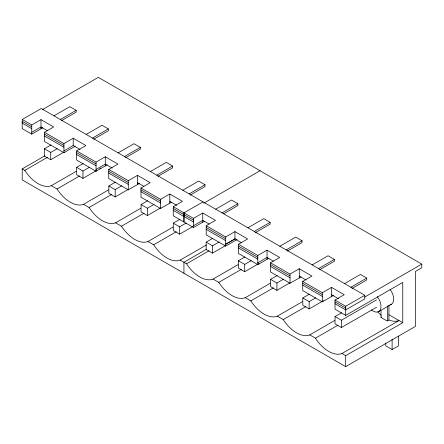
<?xml version="1.0" encoding="UTF-8"?>
<svg xmlns="http://www.w3.org/2000/svg" width="444" height="444" viewBox="0 0 444 444"><rect width="100%" height="100%" fill="white"/><g stroke="black" fill="none" stroke-linecap="round" stroke-linejoin="round"><path stroke-width="0.67" d="M333.355 295.526L322.316 301.887L322.316 292.735L331.557 287.401L344.244 294.722L335.004 300.055L335.004 303.718L345.687 309.89L364.763 298.929L364.763 295.266L41.275 108.503L22.244 119.486L22.244 123.149L31.757 128.643M31.763 126.812L22.2 121.295L22.2 128.616L31.757 134.138L31.763 124.98L40.998 119.647L53.685 126.973L44.444 132.306L44.444 141.464L63.936 152.714L75.336 146.132M63.936 152.714L63.958 143.567L73.199 138.234L85.881 145.56L76.645 150.893L76.64 160.051L96.054 171.256L107.087 164.891M96.054 171.256L96.059 162.104L105.3 156.771L117.982 164.091L108.747 169.425L108.741 178.582L128.266 189.854L139.355 183.522M105.3 156.771L105.295 165.923M128.266 189.854L128.266 180.697L137.507 175.363L150.189 182.689L140.953 188.023L141.009 197.214L160.573 208.508L171.612 202.148M160.573 208.508L160.573 199.35L169.813 194.017L182.495 201.337L173.26 206.676L173.265 215.834L193.506 227.522L204.534 221.151M203.019 201.887L183.988 212.87L183.938 222L183.994 214.702M193.506 227.522L193.506 218.365L202.747 213.031L215.429 220.352L206.194 225.691L206.188 234.843L225.68 246.098L237.079 239.516M268.831 258.275L257.803 264.641L238.389 253.435L238.389 244.278L247.63 238.944L234.943 231.618L225.702 236.952L225.68 246.098M257.803 264.641L257.803 255.489L267.044 250.15L279.731 257.476L270.49 262.809L270.485 271.967L290.01 283.239L301.099 276.906M267.044 250.15L267.044 259.307M290.01 283.239L290.01 274.081L299.25 268.748L311.938 276.068L302.697 281.407L302.758 290.598L322.316 301.887M335.004 303.718L335.015 309.218L345.687 315.379L402.769 282.423L402.769 322.705L345.687 355.661L341.936 353.496A29.221 16.872 60 0 1 315.429 338.195L309.734 334.904A29.221 16.872 60 0 1 283.228 319.602L277.317 316.189A29.221 16.872 60 0 1 250.81 300.888L245.277 297.691A29.221 16.872 60 0 1 218.77 282.39L213.048 279.087A29.221 16.872 60 0 1 186.541 263.786L180.192 260.117A29.221 16.872 60 0 1 153.685 244.811L147.985 241.525A29.221 16.872 60 0 1 121.484 226.218L115.573 222.81A29.221 16.872 60 0 1 89.066 207.503L83.533 204.312A29.221 16.872 60 0 1 57.026 189.005L51.304 185.703A29.221 16.872 60 0 1 24.797 170.402L22.2 168.903L22.2 179.887L345.687 366.65L415.456 326.368L415.456 271.439L421.8 267.776L421.8 264.113L98.313 77.35L42.574 109.529M345.687 315.379L345.687 308.058L335.004 301.887M380.991 310.367L380.991 317.227A29.221 16.872 60 0 0 387.362 320.907L388.916 320.007L388.944 305.405M53.963 115.829L69.819 106.671L76.163 110.334L76.163 112.166L61.477 120.64M31.757 132.306L40.998 126.973L47.342 130.636M31.757 134.138L42.785 127.772M60.301 119.486L76.163 110.334M63.875 152.164L50.744 159.746L44.4 156.083L44.4 148.757L50.966 144.966M22.2 168.903L44.794 155.855M44.4 148.757L50.744 152.42L57.309 148.629M86.175 134.427L102.031 125.269L108.375 128.932L108.375 130.764L93.69 139.238M24.797 170.402L47.386 157.359M63.958 150.893L73.538 145.338M92.519 138.084L108.375 128.932M96.098 170.768L82.961 178.349L76.623 174.686L76.623 167.36L83.189 163.57M51.304 185.703L76.268 171.29M76.623 167.36L82.961 171.023L89.533 167.233M118.121 152.869L133.977 143.712L140.321 147.375L140.321 149.206L125.635 157.681M57.026 189.005L79.609 175.968M96.054 169.425L105.295 164.091L112.215 168.087M99.678 168.698L100.871 168.01M124.459 156.532L140.321 147.375M128.316 189.366L115.185 196.953L108.841 193.29L108.841 185.964L115.407 182.173M83.533 204.312L108.491 189.899M108.841 185.964L115.185 189.627L121.75 185.836M150.438 171.528L166.295 162.371L172.638 166.034L172.638 167.865L157.959 176.34M89.066 207.503L111.649 194.466M156.782 175.191L172.638 166.034M160.539 207.97L147.408 215.551L141.064 211.893L141.064 204.567L147.63 200.777M115.573 222.81L140.537 208.397M141.064 204.567L147.408 208.23L153.974 204.44M182.811 190.221L198.668 181.063L205.011 184.726L205.011 186.558L190.332 195.033M121.484 226.218L144.067 213.181M189.155 193.878L205.011 184.726M203.724 203.258L260.056 170.735M192.763 226.573L179.626 234.155L173.282 230.497L173.282 223.171L179.853 219.38M147.985 241.525L172.949 227.112M173.282 223.171L179.626 226.834L186.197 223.043M153.685 244.811L176.268 231.774M215.706 209.207L231.563 200.055L237.906 203.718L237.906 205.55L223.809 213.686M193.506 225.691L202.747 220.352L209.091 224.015M222.05 212.87L237.906 203.718M225.619 245.543L212.487 253.13L206.144 249.467L206.144 242.141L212.709 238.35M180.192 260.117L206.343 245.016M206.543 249.239L183.938 262.282L183.944 273.271M206.144 242.141L212.487 245.804L219.053 242.013M247.919 227.805L263.775 218.653L270.119 222.316L270.119 224.148L255.439 232.623M186.541 263.786L209.13 250.743M235.281 238.722L225.68 244.267L234.943 238.944L241.275 242.602M254.262 231.468L270.119 222.316M259.035 263.459L244.711 271.734L238.367 268.071L238.367 260.745L244.933 256.954M213.048 279.087L238.012 264.674M238.367 260.745L244.711 264.408L251.276 260.617M279.864 246.248L295.721 237.096L302.064 240.759L302.064 242.591L287.379 251.065M218.77 282.39L241.358 269.347M257.803 262.809L267.044 257.476L273.387 261.139M286.208 249.911L302.064 240.759M289.466 283.094L276.928 290.332L270.59 286.674L270.59 279.348L277.156 275.558M245.277 297.691L270.241 283.278M270.59 279.348L276.928 283.011L283.5 279.221M312.182 264.913L328.044 255.755L334.382 259.418L334.382 261.25L319.702 269.724M250.81 300.888L273.399 287.851M318.526 268.576L334.382 259.418M323.476 300.666L309.152 308.935L302.808 305.272L302.808 297.952L309.374 294.161M277.317 316.189L302.281 301.781M302.808 297.952L309.152 301.615L315.717 297.819M344.555 283.599L360.417 274.448L366.755 278.111L366.755 279.942L352.075 288.417M283.228 319.602L305.811 306.565M350.899 287.262L366.755 278.111M335.004 300.055L345.732 306.249L364.763 295.266M364.718 297.069L421.8 264.113M376.595 307.204L341.375 327.539L335.031 323.876L335.031 316.555L341.597 312.765M309.734 334.904L334.698 320.496M335.031 316.555L341.375 320.213L376.595 299.883M315.429 338.195L338.017 325.158M378.677 311.605L391.364 304.279M380.991 317.227L381.479 316.949M388.916 314.741L402.769 322.705M341.936 353.496L398.995 320.557A29.221 16.872 60 0 1 388.916 320.007M385.775 343.079L385.775 345.848L392.113 349.511L398.457 345.848L398.457 336.197M345.687 309.89L345.732 306.249M80.103 149.55L73.199 145.56L73.199 138.234M143.878 186.369L137.562 182.723L137.562 184.554M169.824 201.348L176.734 205.339M306.199 280.081L299.312 276.107L299.312 277.938L299.25 268.748M331.568 294.727L338.483 298.723M169.813 203.169L169.813 194.017M331.557 296.553L331.557 287.401M22.244 119.486L31.763 124.98M44.444 132.306L63.958 143.567M76.645 150.893L96.059 162.104M108.747 169.425L128.266 180.697M140.953 188.023L160.573 199.35M173.26 206.676L193.506 218.365M206.194 225.691L225.702 236.952M238.389 244.278L257.803 255.489M270.49 262.809L290.01 274.081M302.697 281.407L322.316 292.735M44.444 134.138L63.958 145.399M76.64 152.725L96.059 163.936M108.741 171.256L128.266 182.528M140.948 189.854L160.573 201.182M173.254 208.508L193.506 220.196M206.194 227.522L225.702 238.783M238.389 246.109L257.803 257.32M270.49 264.641L290.01 275.913M302.697 283.239L322.316 294.566M44.444 135.969L63.958 147.23M76.64 154.556L96.059 165.767M108.741 173.088L128.266 184.36M140.948 191.686L160.573 203.013M173.26 210.334L193.506 222.028M206.188 229.354L225.702 240.615M238.389 247.941L257.803 259.152M270.49 266.472L290.01 277.744M302.697 285.065L322.316 296.398M183.938 214.674L183.988 216.533L183.988 212.87M392.113 339.122L392.113 349.511M387.362 305.805L387.362 320.907M345.687 355.661L345.687 366.65M341.375 320.213L341.375 327.539M309.152 301.615L309.152 308.935M276.928 283.011L276.928 290.332M244.711 264.408L244.711 271.734M234.943 231.618L234.943 238.944M212.487 245.804L212.487 253.13M202.747 213.031L202.747 222.183M179.626 226.834L179.626 234.155M147.408 208.23L147.408 215.551M137.507 175.363L137.507 184.521M115.185 189.627L115.185 196.953M82.961 171.023L82.961 178.349M50.744 152.42L50.744 159.746M40.998 119.647L40.998 128.804M381.119 315.185A29.221 16.872 60 0 1 377.705 311.938M377.356 296.67A11.211 6.471 60 0 1 380.397 309.629A11.211 6.471 60 0 1 371.384 309.868M390.043 289.344A11.211 6.471 60 0 1 390.043 304.745"/></g></svg>
